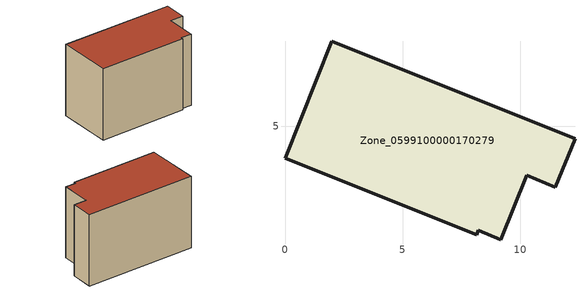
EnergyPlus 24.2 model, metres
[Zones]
Zone_0599100000170279
 floor ground (C_G): 11.49,2.41 10.26,2.91 9.17,0.17 8.22,0.58 8.14,0.38 0,3.63 1.99,8.61 12.32,4.47 z0.5
 wall outside (C_F): 10.26,2.91 11.49,2.41 12.32,4.47 1.99,8.61 0,3.63 8.14,0.38 8.22,0.58 9.17,0.17 10.26,2.91 z0.5:7.68
 roof outside (C_R): 9.17,0.17 10.26,2.91 11.49,2.41 12.32,4.47 1.99,8.61 0,3.63 8.14,0.38 8.22,0.58 z7.68
[BUILDING]
Pand.0599100000170279: North Axis=0; Terrain=City; Loads Convergence Tolerance Value=0.04; Temperature Convergence Tolerance Value=0.4; Solar Distribution=FullExterior; Maximum Number of Warmup Days=25; Minimum Number of Warmup Days=1
[Site:Location]
Rotterdam.The.Hague.AP_ZH_NLD Design_Conditions: Latitude=51.96; Longitude=4.45; Time Zone=1; Elevation=-4.5
[SITE:GROUNDTEMPERATURE:BUILDINGSURFACE]
18, 18, 18, 18, 18, 18, 18, 18, 18, 18, 18, 18
[MATERIAL] Thermal Absorptance=0.9; Solar Absorptance=0.7; Visible Absorptance=0.7
Name | Roughness | Thickness | Conductivity | Density | Specific Heat
G.TC.1975-1991 | MediumSmooth | 0.15 | 0.288461 | 540 | 1210
F.TC.1975-1991 | Rough | 0.3 | 0.230769 | 1920 | 840
R.TC.1975-1991 | MediumRough | 0.2 | 0.153846 | 1500 | 1000
[CONSTRUCTION]
C_G: G.TC.1975-1991
C_F: F.TC.1975-1991
C_R: R.TC.1975-1991
[ZONE]
Zone_0599100000170279: Type=1; Multiplier=1; Ceiling Height=Autocalculate; Volume=Autocalculate; Floor Area=autocalculate; Part of Total Floor Area=Yes
[ZONEINFILTRATION:DESIGNFLOWRATE]
Infil_Zone_0599100000170279: Zone or ZoneList or Space or SpaceList=Zone_0599100000170279; Schedule=AlwaysOn; Design Flow Rate Calculation Method=Flow/Area; Flow Rate per Floor Area=0.003; Constant Term Coefficient=1; Temperature Term Coefficient=0; Velocity Term Coefficient=0; Velocity Squared Term Coefficient=0
[HVACTEMPLATE:ZONE:IDEALLOADSAIRSYSTEM]
Zone_0599100000170279: Maximum Heating Supply Air Temperature=50; Minimum Cooling Supply Air Temperature=13; Maximum Heating Supply Air Humidity Ratio=0.0156; Minimum Cooling Supply Air Humidity Ratio=0.0077; Heating Limit=NoLimit; Cooling Limit=NoLimit; Dehumidification Control Type=ConstantSensibleHeatRatio; Cooling Sensible Heat Ratio=0.7; Dehumidification Setpoint=60; Humidification Control Type=None; Humidification Setpoint=30; Outdoor Air Method=None; Outdoor Air Flow Rate per Person=0.00944; Outdoor Air Flow Rate per Zone Floor Area=0; Outdoor Air Flow Rate per Zone=0; Demand Controlled Ventilation Type=None; Outdoor Air Economizer Type=NoEconomizer; Heat Recovery Type=None; Sensible Heat Recovery Effectiveness=0.7; Latent Heat Recovery Effectiveness=0.65
[ZONECONTROL:THERMOSTAT]
ThermostatControl_Zone_0599100000170279: Zone or ZoneList=Zone_0599100000170279; Control Type Schedule=DualSetpointControlType; Control 1=Thermostat_Zone_0599100000170279; Temperature Difference Between Cutout And Setpoint=0
[THERMOSTATSETPOINT:DUALSETPOINT]
Thermostat_Zone_0599100000170279: Heating Setpoint Temperature Schedule=HeatingSetpoint_Zone_0599100000170279; Cooling Setpoint Temperature Schedule=CoolingSetpoint_Zone_0599100000170279
[SCHEDULE:COMPACT]
HeatingSetpoint_Zone_0599100000170279: Through: 12/31, For: AllDays, Until: 24:00, 21
CoolingSetpoint_Zone_0599100000170279: Through: 12/31, For: AllDays, Until: 24:00, 24
DualSetpointControlType: Through: 12/31, For: AllDays, Until: 24:00, 4
AlwaysOn: Through: 12/31, For: AllDays, Until: 24:00, 1
